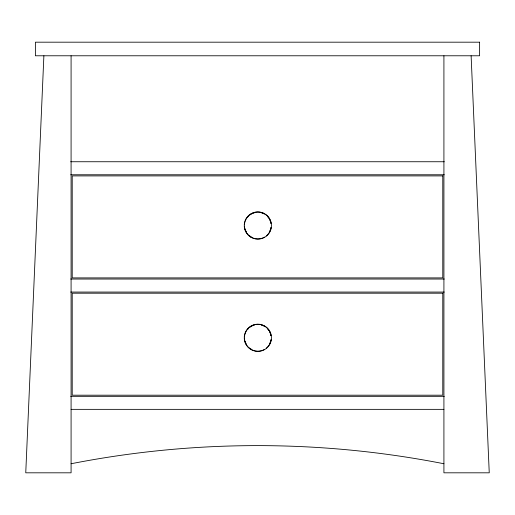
<?xml version="1.0" encoding="UTF-8"?>
<svg xmlns="http://www.w3.org/2000/svg" width="515" height="515" viewBox="0 0 515 515"><rect width="100%" height="100%" fill="white"/><g stroke="black" fill="none" stroke-linecap="round" stroke-linejoin="round"><path stroke-width="0.77" d="M43.884 55.781L25.75 472.815L71.083 472.815L71.083 55.781M70.71 161.742L444.291 161.742M70.71 174.772L444.291 174.772M70.71 279.033L444.291 279.033M70.71 292.063L444.291 292.063M70.71 396.325L444.291 396.325M71.083 409.354L443.917 409.354M471.116 55.781L489.25 472.815L443.917 472.815L443.917 55.781M271.122 339.881A13.435 13.435 0 0 1 266.307 348.217M264.568 349.415A13.435 13.435 0 0 1 246.582 345.089M246.215 344.496A13.435 13.435 0 0 1 244.438 338.477M244.438 337.08A13.435 13.435 0 0 1 254.371 324.804M255.054 324.637A13.435 13.435 0 0 1 260.648 324.637M261.33 324.804A13.435 13.435 0 0 1 264.568 326.143M265.746 326.909A13.435 13.435 0 0 1 271.122 335.677M270.884 339.842A13.19 13.19 0 0 1 270.594 341.194M270.401 341.851A13.19 13.19 0 0 1 269.603 343.769M251.256 349.202A13.19 13.19 0 0 1 249.55 348.031M246.428 344.374A13.19 13.19 0 0 1 245.108 341.194M247.599 329.471A13.19 13.19 0 0 1 248.52 328.448M250.097 327.102A13.19 13.19 0 0 1 254.436 325.036M261.266 325.036A13.19 13.19 0 0 1 264.446 326.356M267.652 328.95A13.19 13.19 0 0 1 268.92 330.598M269.603 331.782A13.19 13.19 0 0 1 270.401 333.707M270.594 334.364A13.19 13.19 0 0 1 270.884 335.716M271.122 227.611A13.435 13.435 0 0 1 266.307 235.947M264.568 237.145A13.435 13.435 0 0 1 246.582 232.825M246.215 232.226A13.435 13.435 0 0 1 244.438 226.207M244.438 224.81A13.435 13.435 0 0 1 244.876 222.029M245.076 221.36A13.435 13.435 0 0 1 254.371 212.534M255.054 212.373A13.435 13.435 0 0 1 260.648 212.373M261.33 212.534A13.435 13.435 0 0 1 264.568 213.873M265.746 214.639A13.435 13.435 0 0 1 271.122 223.407M270.884 227.572A13.19 13.19 0 0 1 270.594 228.924M270.401 229.581A13.19 13.19 0 0 1 269.603 231.505M251.256 236.932A13.19 13.19 0 0 1 249.55 235.761M246.428 232.104A13.19 13.19 0 0 1 245.108 228.924M247.599 217.208A13.19 13.19 0 0 1 248.52 216.178M250.097 214.832A13.19 13.19 0 0 1 254.436 212.766M261.266 212.766A13.19 13.19 0 0 1 264.446 214.086M267.652 216.68A13.19 13.19 0 0 1 268.92 218.328M269.603 219.519A13.19 13.19 0 0 1 270.401 221.437M270.594 222.094A13.19 13.19 0 0 1 270.884 223.446M71.083 463.751A967.382 967.382 0 0 1 443.917 463.751M479.62 42.185L35.381 42.185L35.381 55.781L479.62 55.781L479.62 42.185M442.784 175.905L72.216 175.905L72.216 277.9L442.784 277.9L442.784 175.905M442.784 293.196L72.216 293.196L72.216 395.192L442.784 395.192L442.784 293.196M251.05 349.556A13.596 13.596 0 0 0 271.45 337.776A13.596 13.596 0 0 0 251.05 326.001A13.596 13.596 0 0 0 251.05 349.556M251.05 237.286A13.596 13.596 0 0 0 271.45 225.512A13.596 13.596 0 0 0 251.05 213.731A13.596 13.596 0 0 0 251.05 237.286"/></g></svg>
